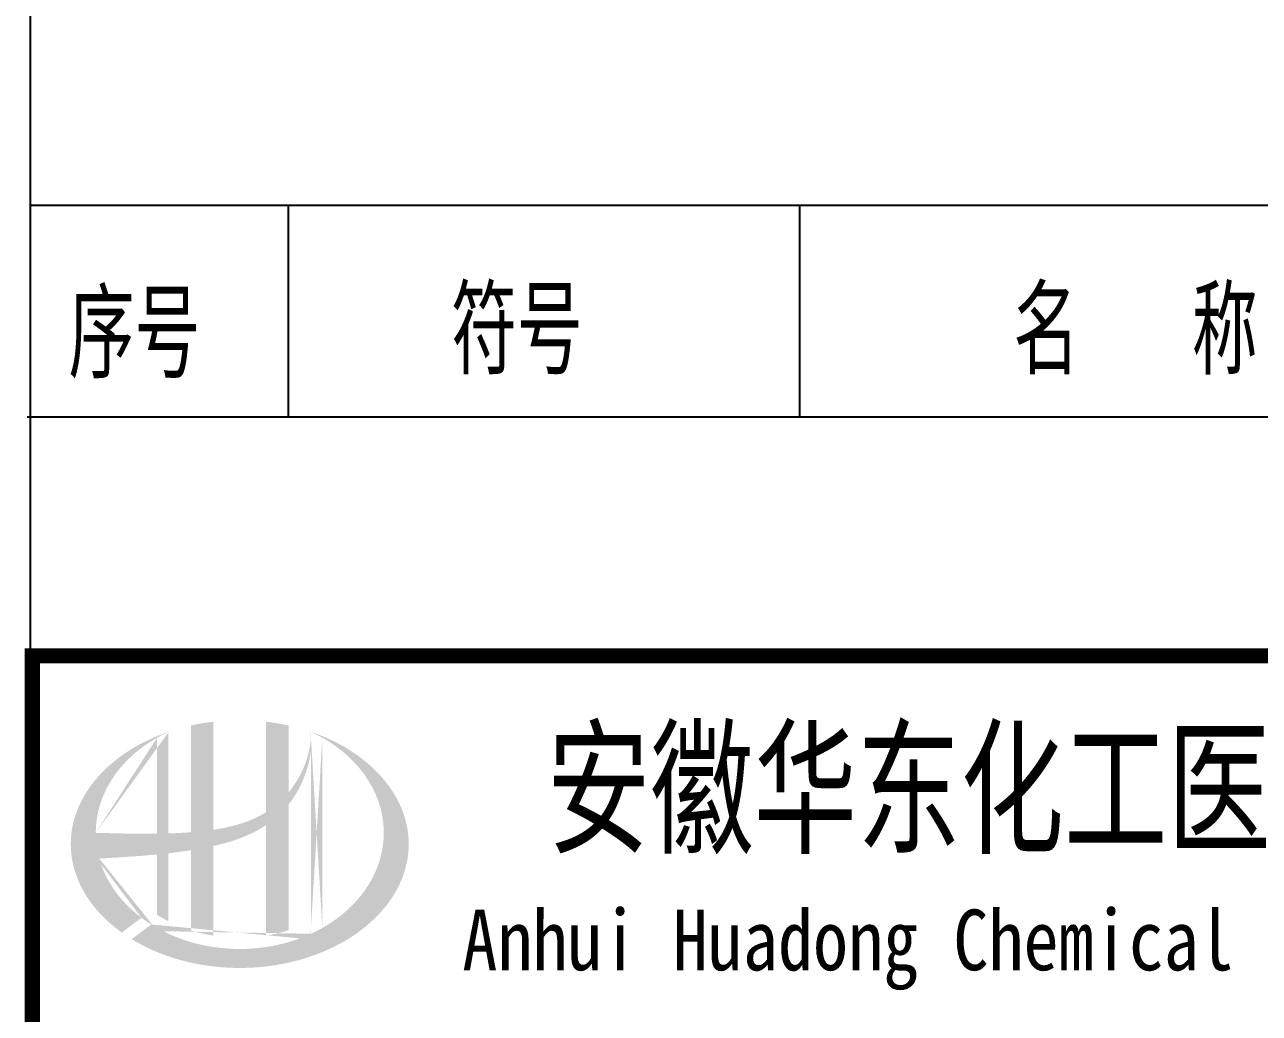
# Model space of a CAD drawing. Extents: x 1234595 to 2088511, y -80443 to 75292.
# Drawn here: x 1955781 to 1961481, y -55251 to -50686 of the extents above; entities that cross this region are included whole.
import ezdxf
from ezdxf.enums import TextEntityAlignment as Align

# ---------------------------------------------------------------- set-up
doc = ezdxf.new("R2010")
doc.units = 0
doc.header["$LTSCALE"] = 1000
doc.header["$MEASUREMENT"] = 0
doc.layers.get('0').update_dxf_attribs({"linetype": 'CONTINUOUS'})
doc.layers.add('PUB_TEXT', color=7, linetype='CONTINUOUS')
doc.layers.add('SIG_TEXT', color=7, linetype='CONTINUOUS')
doc.styles.add('ECEC_TQ_S', font='')
doc.styles.add('sceie', font='sceie.shx', dxfattribs={"width": 0.7, "bigfont": 'sceic.shx'})
doc.styles.get('ECEC_TQ_S').set_extended_font_data('SimSun')

msp = doc.modelspace()

# ---------------------------------------------------------------- hatches: boundary and pattern name
h = msp.add_hatch(color=256)
edge = h.paths.add_edge_path()
edge.add_spline(control_points=[(1956652.7, -54479), (1956658.8, -54477.6), (1956664.9, -54476.2), (1956714, -54464.3), (1956756.5, -54451.3), (1956831.5, -54420.2), (1956864.5, -54403.2), (1956895.3, -54382.6)], knot_values=[61.629012, 61.629012, 61.629012, 61.629012, 63.330431, 63.330431, 75.353634, 75.353634, 85.398649, 85.398649, 85.398649, 85.398649], degree=3, periodic=0)
edge.add_line((1956895.3, -54382.6), (1956895.3, -54892.8))
edge.add_spline(control_points=[(1956895.3, -54892.8), (1956912.5, -54890.1), (1956929.5, -54886.8), (1956964.2, -54878.7), (1956981.9, -54873.9), (1956999.3, -54868.4)], knot_values=[4.908456, 4.908456, 4.908456, 4.908456, 4.992821, 4.992821, 5.083034, 5.083034, 5.083034, 5.083034], degree=3, periodic=0)
edge.add_line((1956999.3, -54868.4), (1956999.3, -54287))
edge.add_spline(control_points=[(1956999.3, -54287), (1957008, -54276), (1957016.2, -54264.7), (1957042.3, -54225), (1957057.9, -54195.1), (1957087.2, -54122.3), (1957098.4, -54078.5), (1957103.1, -54033.2), (1957103.2, -54031.9), (1957103.3, -54030.6)], knot_values=[97.991744, 97.991744, 97.991744, 97.991744, 101.64219, 101.64219, 110.337975, 110.337975, 121.934322, 121.934322, 122.270691, 122.270691, 122.270691, 122.270691], degree=3, periodic=0)
edge.add_line((1957103.3, -54030.6), (1957103.3, -53960.2))
edge.add_spline(control_points=[(1957103.3, -53960.2), (1957103.2, -53967.9), (1957102.9, -53975.5), (1957102.3, -53983.2)], knot_values=[126.194075, 126.194075, 126.194075, 126.194075, 128.396762, 128.396762, 128.396762, 128.396762], degree=3, periodic=0)
edge.add_spline(control_points=[(1957102.3, -53983.2), (1957101.8, -53989.4), (1957101.2, -53995.6), (1957100.4, -54001.8)], knot_values=[124.417049, 124.417049, 124.417049, 124.417049, 126.194075, 126.194075, 126.194075, 126.194075], degree=3, periodic=0)
edge.add_spline(control_points=[(1957100.4, -54001.8), (1957099.3, -54011), (1957097.8, -54020.1), (1957096.1, -54029.2)], knot_values=[121.80529, 121.80529, 121.80529, 121.80529, 124.417049, 124.417049, 124.417049, 124.417049], degree=3, periodic=0)
edge.add_spline(control_points=[(1957096.1, -54029.2), (1957093.7, -54041.3), (1957090.7, -54053.5), (1957087.2, -54065.5)], knot_values=[118.31574, 118.31574, 118.31574, 118.31574, 121.80529, 121.80529, 121.80529, 121.80529], degree=3, periodic=0)
edge.add_spline(control_points=[(1957087.2, -54065.5), (1957083.7, -54077.6), (1957079.7, -54089.6), (1957075.1, -54101.5)], knot_values=[114.795988, 114.795988, 114.795988, 114.795988, 118.31574, 118.31574, 118.31574, 118.31574], degree=3, periodic=0)
edge.add_spline(control_points=[(1957075.1, -54101.5), (1957070.7, -54113.2), (1957065.7, -54124.7), (1957060.3, -54136)], knot_values=[111.329641, 111.329641, 111.329641, 111.329641, 114.795988, 114.795988, 114.795988, 114.795988], degree=3, periodic=0)
edge.add_spline(control_points=[(1957060.3, -54136), (1957054.7, -54147.6), (1957048.7, -54158.9), (1957042.3, -54170)], knot_values=[107.79529, 107.79529, 107.79529, 107.79529, 111.329641, 111.329641, 111.329641, 111.329641], degree=3, periodic=0)
edge.add_spline(control_points=[(1957042.3, -54170), (1957035.9, -54180.8), (1957029.2, -54191.4), (1957022.1, -54201.7)], knot_values=[104.343579, 104.343579, 104.343579, 104.343579, 107.79529, 107.79529, 107.79529, 107.79529], degree=3, periodic=0)
edge.add_spline(control_points=[(1957022.1, -54201.7), (1957014.9, -54212), (1957007.3, -54222.1), (1956999.3, -54231.8)], knot_values=[100.8507, 100.8507, 100.8507, 100.8507, 104.343579, 104.343579, 104.343579, 104.343579], degree=3, periodic=0)
edge.add_line((1956999.3, -54231.8), (1956999.3, -53922.5))
edge.add_spline(control_points=[(1956999.3, -53922.5), (1956965.3, -53915), (1956930.5, -53909.1), (1956895.3, -53905)], knot_values=[4.423999, 4.423999, 4.423999, 4.423999, 4.558741, 4.558741, 4.558741, 4.558741], degree=3, periodic=0)
edge.add_line((1956895.3, -53905), (1956895.3, -54323.1))
edge.add_spline(control_points=[(1956895.3, -54323.1), (1956823.4, -54367.7), (1956739.2, -54390.9), (1956652.7, -54403.9)], knot_values=[63.246215, 63.246215, 63.246215, 63.246215, 87.689124, 87.689124, 87.689124, 87.689124], degree=3, periodic=0)
edge.add_line((1956652.7, -54403.9), (1956652.7, -53905))
edge.add_spline(control_points=[(1956652.7, -53905), (1956617.5, -53909.1), (1956582.7, -53914.9), (1956548.7, -53922.5)], knot_values=[4.866038, 4.866038, 4.866038, 4.866038, 5.000777, 5.000777, 5.000777, 5.000777], degree=3, periodic=0)
edge.add_line((1956548.7, -53922.5), (1956548.7, -54415.4))
edge.add_spline(control_points=[(1956548.7, -54415.4), (1956547, -54415.5), (1956512, -54418.1), (1956477.4, -54419.9), (1956444.7, -54420.9)], knot_values=[43.657356, 43.657356, 43.657356, 43.657356, 44.134253, 53.497092, 53.497092, 53.497092, 53.497092], degree=3, periodic=0)
edge.add_line((1956444.7, -54420.9), (1956444.7, -53951.8))
edge.add_spline(control_points=[(1956444.7, -53951.8), (1956427.6, -53957.6), (1956410.9, -53963.9), (1956394.5, -53970.7)], knot_values=[5.14157, 5.14157, 5.14157, 5.14157, 5.212921, 5.212921, 5.212921, 5.212921], degree=3, periodic=0)
edge.add_spline(control_points=[(1956394.5, -53970.7), (1956387.6, -53973.5), (1956380.7, -53976.4), (1956348.5, -53990.6), (1956323.9, -54002.8), (1956300.5, -54016)], knot_values=[5.212921, 5.212921, 5.212921, 5.212921, 5.24296, 5.24296, 5.355623, 5.355623, 5.355623, 5.355623], degree=3, periodic=0)
edge.add_spline(control_points=[(1956300.5, -54016), (1956285.6, -54024.4), (1956271.1, -54033.1), (1956257.1, -54042.2)], knot_values=[5.355623, 5.355623, 5.355623, 5.355623, 5.426974, 5.426974, 5.426974, 5.426974], degree=3, periodic=0)
edge.add_spline(control_points=[(1956257.1, -54042.2), (1956249.7, -54047.1), (1956242.4, -54052), (1956229, -54061.4), (1956222.7, -54066), (1956216.6, -54070.6)], knot_values=[5.426974, 5.426974, 5.426974, 5.426974, 5.464765, 5.464765, 5.498325, 5.498325, 5.498325, 5.498325], degree=3, periodic=0)
edge.add_spline(control_points=[(1956216.6, -54070.6), (1956190.5, -54090.2), (1956166.4, -54111), (1956144.5, -54133)], knot_values=[5.498325, 5.498325, 5.498325, 5.498325, 5.641027, 5.641027, 5.641027, 5.641027], degree=3, periodic=0)
edge.add_spline(control_points=[(1956144.5, -54133), (1956137.6, -54140), (1956130.8, -54147.1), (1956110.3, -54169.7), (1956097.5, -54185.5), (1956085.7, -54201.7)], knot_values=[5.641027, 5.641027, 5.641027, 5.641027, 5.686569, 5.686569, 5.783729, 5.783729, 5.783729, 5.783729], degree=3, periodic=0)
edge.add_spline(control_points=[(1956085.7, -54201.7), (1956070.6, -54222.5), (1956057.2, -54243.9), (1956044.1, -54268.9), (1956042.5, -54272), (1956040.9, -54275.2)], knot_values=[5.783729, 5.783729, 5.783729, 5.783729, 5.908374, 5.908374, 5.92643, 5.92643, 5.92643, 5.92643], degree=3, periodic=0)
edge.add_spline(control_points=[(1956040.9, -54275.2), (1956028.5, -54300.3), (1956018.4, -54326), (1956010.9, -54351.9)], knot_values=[5.92643, 5.92643, 5.92643, 5.92643, 6.069132, 6.069132, 6.069132, 6.069132], degree=3, periodic=0)
edge.add_spline(control_points=[(1956010.9, -54351.9), (1956007.7, -54363), (1956004.9, -54374.2), (1955999.6, -54400.3), (1955997.3, -54415.4), (1955995.9, -54430.4)], knot_values=[6.069132, 6.069132, 6.069132, 6.069132, 6.130179, 6.130179, 6.211834, 6.211834, 6.211834, 6.211834], degree=3, periodic=0)
edge.add_spline(control_points=[(1955995.9, -54430.4), (1955994.6, -54443.6), (1955994, -54456.8), (1955994, -54470)], knot_values=[6.211834, 6.211834, 6.211834, 6.211834, 6.283185, 6.283185, 6.283185, 6.283185], degree=3, periodic=0)
edge.add_spline(control_points=[(1955994, -54470), (1955994, -54479.3), (1955994.3, -54488.7), (1955994.9, -54498)], knot_values=[6.283185, 6.283185, 6.283185, 6.283185, 6.333655, 6.333655, 6.333655, 6.333655], degree=3, periodic=0)
edge.add_spline(control_points=[(1955994.9, -54498), (1955996.2, -54516.6), (1955998.7, -54535.2), (1956002.5, -54553.7)], knot_values=[6.333655, 6.333655, 6.333655, 6.333655, 6.434594, 6.434594, 6.434594, 6.434594], degree=3, periodic=0)
edge.add_spline(control_points=[(1956002.5, -54553.7), (1956002.7, -54555), (1956003, -54556.2), (1956006.9, -54574.7), (1956011.7, -54591.9), (1956017.5, -54608.9)], knot_values=[6.434594, 6.434594, 6.434594, 6.434594, 6.441278, 6.441278, 6.535532, 6.535532, 6.535532, 6.535532], degree=3, periodic=0)
edge.add_spline(control_points=[(1956017.5, -54608.9), (1956023.8, -54627.1), (1956031.3, -54645.2), (1956040, -54662.9)], knot_values=[6.535532, 6.535532, 6.535532, 6.535532, 6.636471, 6.636471, 6.636471, 6.636471], degree=3, periodic=0)
edge.add_spline(control_points=[(1956040, -54662.9), (1956042.2, -54667.4), (1956044.5, -54671.9), (1956053.9, -54689.5), (1956061.6, -54702.6), (1956069.9, -54715.4)], knot_values=[6.636471, 6.636471, 6.636471, 6.636471, 6.661894, 6.661894, 6.73741, 6.73741, 6.73741, 6.73741], degree=3, periodic=0)
edge.add_spline(control_points=[(1956069.9, -54715.4), (1956081.1, -54732.6), (1956093.5, -54749.4), (1956107, -54765.8)], knot_values=[6.73741, 6.73741, 6.73741, 6.73741, 6.838349, 6.838349, 6.838349, 6.838349], degree=3, periodic=0)
edge.add_spline(control_points=[(1956107, -54765.8), (1956112.9, -54772.9), (1956119.1, -54780), (1956133.6, -54795.9), (1956142.1, -54804.8), (1956151, -54813.4)], knot_values=[6.838349, 6.838349, 6.838349, 6.838349, 6.88251, 6.88251, 6.939288, 6.939288, 6.939288, 6.939288], degree=3, periodic=0)
edge.add_spline(control_points=[(1956151, -54813.4), (1956166.8, -54828.8), (1956183.7, -54843.6), (1956201.6, -54857.8)], knot_values=[6.939288, 6.939288, 6.939288, 6.939288, 7.040227, 7.040227, 7.040227, 7.040227], degree=3, periodic=0)
edge.add_spline(control_points=[(1956201.6, -54857.8), (1956210.5, -54864.9), (1956219.7, -54871.9), (1956229.1, -54878.6)], knot_values=[7.040227, 7.040227, 7.040227, 7.040227, 7.090696, 7.090696, 7.090696, 7.090696], degree=3, periodic=0)
edge.add_line((1956229.1, -54878.6), (1956320.3, -54810.3))
edge.add_ellipse((1956774, -54418), major_axis=(665, 0), ratio=0.806676, start_angle=192.819, end_angle=226.9853, ccw=False)
edge.add_spline(control_points=[(1956125.5, -54537), (1956149.6, -54535.5), (1956173.7, -54534.1), (1956262.3, -54528.6), (1956327.2, -54524.2), (1956392.7, -54517.9)], knot_values=[11.398263, 11.398263, 11.398263, 11.398263, 18.40729, 18.40729, 37.18094, 37.18094, 37.18094, 37.18094], degree=3, periodic=0)
edge.add_line((1956392.7, -54517.9), (1956392.7, -54797))
edge.add_spline(control_points=[(1956392.7, -54797), (1956396.2, -54799.2), (1956399.8, -54801.4), (1956416.8, -54811.6), (1956430.5, -54819.2), (1956444.7, -54826.3)], knot_values=[4.049945, 4.049945, 4.049945, 4.049945, 4.072021, 4.072021, 4.153257, 4.153257, 4.153257, 4.153257], degree=3, periodic=0)
edge.add_line((1956444.7, -54826.3), (1956444.7, -54512.5))
edge.add_spline(control_points=[(1956444.7, -54512.5), (1956476.8, -54508.8), (1956509.2, -54504.6), (1956544.1, -54499.2), (1956546.4, -54498.8), (1956548.7, -54498.5)], knot_values=[42.135009, 42.135009, 42.135009, 42.135009, 51.307228, 51.307228, 51.948574, 51.948574, 51.948574, 51.948574], degree=3, periodic=0)
edge.add_line((1956548.7, -54498.5), (1956548.7, -54868.4))
edge.add_spline(control_points=[(1956548.7, -54868.4), (1956582.3, -54879), (1956617.1, -54887.1), (1956652.7, -54892.8)], knot_values=[4.34174, 4.34174, 4.34174, 4.34174, 4.516316, 4.516316, 4.516316, 4.516316], degree=3, periodic=0)
edge.add_line((1956652.7, -54892.8), (1956652.7, -54479))
edge = h.paths.add_edge_path(flags=16)
edge.add_ellipse((1956774, -54418), major_axis=(665, 0), ratio=0.806676, start_angle=124.9875, end_angle=179.999, ccw=False)
edge.add_line((1956392.7, -53978.5), (1956392.7, -54422.1))
edge.add_spline(control_points=[(1956392.7, -54422.1), (1956297.3, -54423.4), (1956203.3, -54420.4), (1956109, -54418)], knot_values=[11.27373, 11.27373, 11.27373, 11.27373, 38.687513, 38.687513, 38.687513, 38.687513], degree=3, periodic=0)
edge = h.paths.add_edge_path()
edge.add_spline(control_points=[(1956275.2, -54909.1), (1956306.2, -54928.1), (1956339.3, -54945.4), (1956424, -54982.6), (1956477.2, -55000.5), (1956588, -55027), (1956645.4, -55035.8), (1956761.6, -55043.5), (1956820.3, -55042.6), (1956935.8, -55031.1), (1956992.7, -55020.6), (1957101.7, -54990.5), (1957153.9, -54971), (1957250.8, -54924.1), (1957295.5, -54896.8), (1957375.5, -54835.8), (1957410.7, -54802.2), (1957470, -54730.8), (1957494.1, -54692.9), (1957530.5, -54614.8), (1957542.8, -54574.5), (1957555.3, -54493.4), (1957555.6, -54452.4), (1957544.2, -54370.9), (1957532.3, -54330.4), (1957496.7, -54251.7), (1957473, -54213.5), (1957414.1, -54141.3), (1957379.1, -54107.3), (1957299.3, -54045.7), (1957254.5, -54018), (1957173.3, -53978.2), (1957139, -53964), (1957103.3, -53951.8)], knot_values=[0.886421, 0.886421, 0.886421, 0.886421, 1.040557, 1.040557, 1.261172, 1.261172, 1.481788, 1.481788, 1.702404, 1.702404, 1.92302, 1.92302, 2.143636, 2.143636, 2.364252, 2.364252, 2.584868, 2.584868, 2.805484, 2.805484, 3.026099, 3.026099, 3.246715, 3.246715, 3.46852, 3.46852, 3.690325, 3.690325, 3.91213, 3.91213, 4.133935, 4.133935, 4.283209, 4.283209, 4.283209, 4.283209], degree=3, periodic=0)
edge.add_line((1957103.3, -53951.8), (1957103.3, -53951.8))
edge.add_spline(control_points=[(1957103.3, -53951.9), (1957103.4, -53954.7), (1957103.4, -53957.4), (1957103.3, -53960.2)], knot_values=[128.396762, 128.396762, 128.396762, 128.396762, 129.192193, 129.192193, 129.192193, 129.192193], degree=3, periodic=0)
edge.add_line((1957103.3, -53960.2), (1957103.3, -54884.1))
edge.add_ellipse((1956774, -54418), major_axis=(665, 0), ratio=0.806676, start_angle=232.1054, end_angle=299.6833, ccw=False)
edge.add_line((1956365.5, -54841.3), (1956275.2, -54909.1))
edge = h.paths.add_edge_path(flags=16)
edge.add_ellipse((1956774, -54418), major_axis=(665, 0), ratio=0.806676, start_angle=304.9875, end_angle=415.0121, ccw=False)
edge.add_line((1957155.3, -54857.5), (1957155.3, -53978.5))
h = msp.add_hatch(color=256)
edge = h.paths.add_edge_path()
edge.add_spline(control_points=[(1956652.7, -54479), (1956658.8, -54477.6), (1956664.9, -54476.2), (1956714, -54464.3), (1956756.5, -54451.3), (1956831.5, -54420.2), (1956864.5, -54403.2), (1956895.3, -54382.6)], knot_values=[61.629012, 61.629012, 61.629012, 61.629012, 63.330431, 63.330431, 75.353634, 75.353634, 85.398649, 85.398649, 85.398649, 85.398649], degree=3, periodic=0)
edge.add_line((1956895.3, -54382.6), (1956895.3, -54892.8))
edge.add_spline(control_points=[(1956895.3, -54892.8), (1956912.5, -54890.1), (1956929.5, -54886.8), (1956964.2, -54878.7), (1956981.9, -54873.9), (1956999.3, -54868.4)], knot_values=[4.908456, 4.908456, 4.908456, 4.908456, 4.992821, 4.992821, 5.083034, 5.083034, 5.083034, 5.083034], degree=3, periodic=0)
edge.add_line((1956999.3, -54868.4), (1956999.3, -54287))
edge.add_spline(control_points=[(1956999.3, -54287), (1957008, -54276), (1957016.2, -54264.7), (1957042.3, -54225), (1957057.9, -54195.1), (1957087.2, -54122.3), (1957098.4, -54078.5), (1957103.1, -54033.2), (1957103.2, -54031.9), (1957103.3, -54030.6)], knot_values=[97.991744, 97.991744, 97.991744, 97.991744, 101.64219, 101.64219, 110.337975, 110.337975, 121.934322, 121.934322, 122.270691, 122.270691, 122.270691, 122.270691], degree=3, periodic=0)
edge.add_line((1957103.3, -54030.6), (1957103.3, -53960.2))
edge.add_spline(control_points=[(1957103.3, -53960.2), (1957103.2, -53967.9), (1957102.9, -53975.5), (1957102.3, -53983.2)], knot_values=[126.194075, 126.194075, 126.194075, 126.194075, 128.396762, 128.396762, 128.396762, 128.396762], degree=3, periodic=0)
edge.add_spline(control_points=[(1957102.3, -53983.2), (1957101.8, -53989.4), (1957101.2, -53995.6), (1957100.4, -54001.8)], knot_values=[124.417049, 124.417049, 124.417049, 124.417049, 126.194075, 126.194075, 126.194075, 126.194075], degree=3, periodic=0)
edge.add_spline(control_points=[(1957100.4, -54001.8), (1957099.3, -54011), (1957097.8, -54020.1), (1957096.1, -54029.2)], knot_values=[121.80529, 121.80529, 121.80529, 121.80529, 124.417049, 124.417049, 124.417049, 124.417049], degree=3, periodic=0)
edge.add_spline(control_points=[(1957096.1, -54029.2), (1957093.7, -54041.3), (1957090.7, -54053.5), (1957087.2, -54065.5)], knot_values=[118.31574, 118.31574, 118.31574, 118.31574, 121.80529, 121.80529, 121.80529, 121.80529], degree=3, periodic=0)
edge.add_spline(control_points=[(1957087.2, -54065.5), (1957083.7, -54077.6), (1957079.7, -54089.6), (1957075.1, -54101.5)], knot_values=[114.795988, 114.795988, 114.795988, 114.795988, 118.31574, 118.31574, 118.31574, 118.31574], degree=3, periodic=0)
edge.add_spline(control_points=[(1957075.1, -54101.5), (1957070.7, -54113.2), (1957065.7, -54124.7), (1957060.3, -54136)], knot_values=[111.329641, 111.329641, 111.329641, 111.329641, 114.795988, 114.795988, 114.795988, 114.795988], degree=3, periodic=0)
edge.add_spline(control_points=[(1957060.3, -54136), (1957054.7, -54147.6), (1957048.7, -54158.9), (1957042.3, -54170)], knot_values=[107.79529, 107.79529, 107.79529, 107.79529, 111.329641, 111.329641, 111.329641, 111.329641], degree=3, periodic=0)
edge.add_spline(control_points=[(1957042.3, -54170), (1957035.9, -54180.8), (1957029.2, -54191.4), (1957022.1, -54201.7)], knot_values=[104.343579, 104.343579, 104.343579, 104.343579, 107.79529, 107.79529, 107.79529, 107.79529], degree=3, periodic=0)
edge.add_spline(control_points=[(1957022.1, -54201.7), (1957014.9, -54212), (1957007.3, -54222.1), (1956999.3, -54231.8)], knot_values=[100.8507, 100.8507, 100.8507, 100.8507, 104.343579, 104.343579, 104.343579, 104.343579], degree=3, periodic=0)
edge.add_line((1956999.3, -54231.8), (1956999.3, -53922.5))
edge.add_spline(control_points=[(1956999.3, -53922.5), (1956965.3, -53915), (1956930.5, -53909.1), (1956895.3, -53905)], knot_values=[4.423999, 4.423999, 4.423999, 4.423999, 4.558741, 4.558741, 4.558741, 4.558741], degree=3, periodic=0)
edge.add_line((1956895.3, -53905), (1956895.3, -54323.1))
edge.add_spline(control_points=[(1956895.3, -54323.1), (1956823.4, -54367.7), (1956739.2, -54390.9), (1956652.7, -54403.9)], knot_values=[63.246215, 63.246215, 63.246215, 63.246215, 87.689124, 87.689124, 87.689124, 87.689124], degree=3, periodic=0)
edge.add_line((1956652.7, -54403.9), (1956652.7, -53905))
edge.add_spline(control_points=[(1956652.7, -53905), (1956617.5, -53909.1), (1956582.7, -53914.9), (1956548.7, -53922.5)], knot_values=[4.866038, 4.866038, 4.866038, 4.866038, 5.000777, 5.000777, 5.000777, 5.000777], degree=3, periodic=0)
edge.add_line((1956548.7, -53922.5), (1956548.7, -54415.4))
edge.add_spline(control_points=[(1956548.7, -54415.4), (1956547, -54415.5), (1956512, -54418.1), (1956477.4, -54419.9), (1956444.7, -54420.9)], knot_values=[43.657356, 43.657356, 43.657356, 43.657356, 44.134253, 53.497092, 53.497092, 53.497092, 53.497092], degree=3, periodic=0)
edge.add_line((1956444.7, -54420.9), (1956444.7, -53951.8))
edge.add_spline(control_points=[(1956444.7, -53951.8), (1956427.6, -53957.6), (1956410.9, -53963.9), (1956394.5, -53970.7)], knot_values=[5.14157, 5.14157, 5.14157, 5.14157, 5.212921, 5.212921, 5.212921, 5.212921], degree=3, periodic=0)
edge.add_spline(control_points=[(1956394.5, -53970.7), (1956387.6, -53973.5), (1956380.7, -53976.4), (1956348.5, -53990.6), (1956323.9, -54002.8), (1956300.5, -54016)], knot_values=[5.212921, 5.212921, 5.212921, 5.212921, 5.24296, 5.24296, 5.355623, 5.355623, 5.355623, 5.355623], degree=3, periodic=0)
edge.add_spline(control_points=[(1956300.5, -54016), (1956285.6, -54024.4), (1956271.1, -54033.1), (1956257.1, -54042.2)], knot_values=[5.355623, 5.355623, 5.355623, 5.355623, 5.426974, 5.426974, 5.426974, 5.426974], degree=3, periodic=0)
edge.add_spline(control_points=[(1956257.1, -54042.2), (1956249.7, -54047.1), (1956242.4, -54052), (1956229, -54061.4), (1956222.7, -54066), (1956216.6, -54070.6)], knot_values=[5.426974, 5.426974, 5.426974, 5.426974, 5.464765, 5.464765, 5.498325, 5.498325, 5.498325, 5.498325], degree=3, periodic=0)
edge.add_spline(control_points=[(1956216.6, -54070.6), (1956190.5, -54090.2), (1956166.4, -54111), (1956144.5, -54133)], knot_values=[5.498325, 5.498325, 5.498325, 5.498325, 5.641027, 5.641027, 5.641027, 5.641027], degree=3, periodic=0)
edge.add_spline(control_points=[(1956144.5, -54133), (1956137.6, -54140), (1956130.8, -54147.1), (1956110.3, -54169.7), (1956097.5, -54185.5), (1956085.7, -54201.7)], knot_values=[5.641027, 5.641027, 5.641027, 5.641027, 5.686569, 5.686569, 5.783729, 5.783729, 5.783729, 5.783729], degree=3, periodic=0)
edge.add_spline(control_points=[(1956085.7, -54201.7), (1956070.6, -54222.5), (1956057.2, -54243.9), (1956044.1, -54268.9), (1956042.5, -54272), (1956040.9, -54275.2)], knot_values=[5.783729, 5.783729, 5.783729, 5.783729, 5.908374, 5.908374, 5.92643, 5.92643, 5.92643, 5.92643], degree=3, periodic=0)
edge.add_spline(control_points=[(1956040.9, -54275.2), (1956028.5, -54300.3), (1956018.4, -54326), (1956010.9, -54351.9)], knot_values=[5.92643, 5.92643, 5.92643, 5.92643, 6.069132, 6.069132, 6.069132, 6.069132], degree=3, periodic=0)
edge.add_spline(control_points=[(1956010.9, -54351.9), (1956007.7, -54363), (1956004.9, -54374.2), (1955999.6, -54400.3), (1955997.3, -54415.4), (1955995.9, -54430.4)], knot_values=[6.069132, 6.069132, 6.069132, 6.069132, 6.130179, 6.130179, 6.211834, 6.211834, 6.211834, 6.211834], degree=3, periodic=0)
edge.add_spline(control_points=[(1955995.9, -54430.4), (1955994.6, -54443.6), (1955994, -54456.8), (1955994, -54470)], knot_values=[6.211834, 6.211834, 6.211834, 6.211834, 6.283185, 6.283185, 6.283185, 6.283185], degree=3, periodic=0)
edge.add_spline(control_points=[(1955994, -54470), (1955994, -54479.3), (1955994.3, -54488.7), (1955994.9, -54498)], knot_values=[6.283185, 6.283185, 6.283185, 6.283185, 6.333655, 6.333655, 6.333655, 6.333655], degree=3, periodic=0)
edge.add_spline(control_points=[(1955994.9, -54498), (1955996.2, -54516.6), (1955998.7, -54535.2), (1956002.5, -54553.7)], knot_values=[6.333655, 6.333655, 6.333655, 6.333655, 6.434594, 6.434594, 6.434594, 6.434594], degree=3, periodic=0)
edge.add_spline(control_points=[(1956002.5, -54553.7), (1956002.7, -54555), (1956003, -54556.2), (1956006.9, -54574.7), (1956011.7, -54591.9), (1956017.5, -54608.9)], knot_values=[6.434594, 6.434594, 6.434594, 6.434594, 6.441278, 6.441278, 6.535532, 6.535532, 6.535532, 6.535532], degree=3, periodic=0)
edge.add_spline(control_points=[(1956017.5, -54608.9), (1956023.8, -54627.1), (1956031.3, -54645.2), (1956040, -54662.9)], knot_values=[6.535532, 6.535532, 6.535532, 6.535532, 6.636471, 6.636471, 6.636471, 6.636471], degree=3, periodic=0)
edge.add_spline(control_points=[(1956040, -54662.9), (1956042.2, -54667.4), (1956044.5, -54671.9), (1956053.9, -54689.5), (1956061.6, -54702.6), (1956069.9, -54715.4)], knot_values=[6.636471, 6.636471, 6.636471, 6.636471, 6.661894, 6.661894, 6.73741, 6.73741, 6.73741, 6.73741], degree=3, periodic=0)
edge.add_spline(control_points=[(1956069.9, -54715.4), (1956081.1, -54732.6), (1956093.5, -54749.4), (1956107, -54765.8)], knot_values=[6.73741, 6.73741, 6.73741, 6.73741, 6.838349, 6.838349, 6.838349, 6.838349], degree=3, periodic=0)
edge.add_spline(control_points=[(1956107, -54765.8), (1956112.9, -54772.9), (1956119.1, -54780), (1956133.6, -54795.9), (1956142.1, -54804.8), (1956151, -54813.4)], knot_values=[6.838349, 6.838349, 6.838349, 6.838349, 6.88251, 6.88251, 6.939288, 6.939288, 6.939288, 6.939288], degree=3, periodic=0)
edge.add_spline(control_points=[(1956151, -54813.4), (1956166.8, -54828.8), (1956183.7, -54843.6), (1956201.6, -54857.8)], knot_values=[6.939288, 6.939288, 6.939288, 6.939288, 7.040227, 7.040227, 7.040227, 7.040227], degree=3, periodic=0)
edge.add_spline(control_points=[(1956201.6, -54857.8), (1956210.5, -54864.9), (1956219.7, -54871.9), (1956229.1, -54878.6)], knot_values=[7.040227, 7.040227, 7.040227, 7.040227, 7.090696, 7.090696, 7.090696, 7.090696], degree=3, periodic=0)
edge.add_line((1956229.1, -54878.6), (1956320.3, -54810.3))
edge.add_ellipse((1956774, -54418), major_axis=(665, 0), ratio=0.806676, start_angle=192.819, end_angle=226.9853, ccw=False)
edge.add_spline(control_points=[(1956125.5, -54537), (1956149.6, -54535.5), (1956173.7, -54534.1), (1956262.3, -54528.6), (1956327.2, -54524.2), (1956392.7, -54517.9)], knot_values=[11.398263, 11.398263, 11.398263, 11.398263, 18.40729, 18.40729, 37.18094, 37.18094, 37.18094, 37.18094], degree=3, periodic=0)
edge.add_line((1956392.7, -54517.9), (1956392.7, -54797))
edge.add_spline(control_points=[(1956392.7, -54797), (1956396.2, -54799.2), (1956399.8, -54801.4), (1956416.8, -54811.6), (1956430.5, -54819.2), (1956444.7, -54826.3)], knot_values=[4.049945, 4.049945, 4.049945, 4.049945, 4.072021, 4.072021, 4.153257, 4.153257, 4.153257, 4.153257], degree=3, periodic=0)
edge.add_line((1956444.7, -54826.3), (1956444.7, -54512.5))
edge.add_spline(control_points=[(1956444.7, -54512.5), (1956476.8, -54508.8), (1956509.2, -54504.6), (1956544.1, -54499.2), (1956546.4, -54498.8), (1956548.7, -54498.5)], knot_values=[42.135009, 42.135009, 42.135009, 42.135009, 51.307228, 51.307228, 51.948574, 51.948574, 51.948574, 51.948574], degree=3, periodic=0)
edge.add_line((1956548.7, -54498.5), (1956548.7, -54868.4))
edge.add_spline(control_points=[(1956548.7, -54868.4), (1956582.3, -54879), (1956617.1, -54887.1), (1956652.7, -54892.8)], knot_values=[4.34174, 4.34174, 4.34174, 4.34174, 4.516316, 4.516316, 4.516316, 4.516316], degree=3, periodic=0)
edge.add_line((1956652.7, -54892.8), (1956652.7, -54479))
edge = h.paths.add_edge_path(flags=16)
edge.add_ellipse((1956774, -54418), major_axis=(665, 0), ratio=0.806676, start_angle=124.9875, end_angle=179.999, ccw=False)
edge.add_line((1956392.7, -53978.5), (1956392.7, -54422.1))
edge.add_spline(control_points=[(1956392.7, -54422.1), (1956297.3, -54423.4), (1956203.3, -54420.4), (1956109, -54418)], knot_values=[11.27373, 11.27373, 11.27373, 11.27373, 38.687513, 38.687513, 38.687513, 38.687513], degree=3, periodic=0)
edge = h.paths.add_edge_path()
edge.add_spline(control_points=[(1956275.2, -54909.1), (1956306.2, -54928.1), (1956339.3, -54945.4), (1956424, -54982.6), (1956477.2, -55000.5), (1956588, -55027), (1956645.4, -55035.8), (1956761.6, -55043.5), (1956820.3, -55042.6), (1956935.8, -55031.1), (1956992.7, -55020.6), (1957101.7, -54990.5), (1957153.9, -54971), (1957250.8, -54924.1), (1957295.5, -54896.8), (1957375.5, -54835.8), (1957410.7, -54802.2), (1957470, -54730.8), (1957494.1, -54692.9), (1957530.5, -54614.8), (1957542.8, -54574.5), (1957555.3, -54493.4), (1957555.6, -54452.4), (1957544.2, -54370.9), (1957532.3, -54330.4), (1957496.7, -54251.7), (1957473, -54213.5), (1957414.1, -54141.3), (1957379.1, -54107.3), (1957299.3, -54045.7), (1957254.5, -54018), (1957173.3, -53978.2), (1957139, -53964), (1957103.3, -53951.8)], knot_values=[0.886421, 0.886421, 0.886421, 0.886421, 1.040557, 1.040557, 1.261172, 1.261172, 1.481788, 1.481788, 1.702404, 1.702404, 1.92302, 1.92302, 2.143636, 2.143636, 2.364252, 2.364252, 2.584868, 2.584868, 2.805484, 2.805484, 3.026099, 3.026099, 3.246715, 3.246715, 3.46852, 3.46852, 3.690325, 3.690325, 3.91213, 3.91213, 4.133935, 4.133935, 4.283209, 4.283209, 4.283209, 4.283209], degree=3, periodic=0)
edge.add_line((1957103.3, -53951.8), (1957103.3, -53951.8))
edge.add_spline(control_points=[(1957103.3, -53951.9), (1957103.4, -53954.7), (1957103.4, -53957.4), (1957103.3, -53960.2)], knot_values=[128.396762, 128.396762, 128.396762, 128.396762, 129.192193, 129.192193, 129.192193, 129.192193], degree=3, periodic=0)
edge.add_line((1957103.3, -53960.2), (1957103.3, -54884.1))
edge.add_ellipse((1956774, -54418), major_axis=(665, 0), ratio=0.806676, start_angle=232.1054, end_angle=299.6833, ccw=False)
edge.add_line((1956365.5, -54841.3), (1956275.2, -54909.1))
edge = h.paths.add_edge_path(flags=16)
edge.add_ellipse((1956774, -54418), major_axis=(665, 0), ratio=0.806676, start_angle=304.9875, end_angle=415.0121, ccw=False)
edge.add_line((1957155.3, -54857.5), (1957155.3, -53978.5))

# ---------------------------------------------------------------- linework, layer by layer
msp.add_line((1959358.2, -51520.3), (1959358.2, -52498.9))
msp.add_lwpolyline([(1973816.1, -53600.6, 70, 70, 0), (1955816.1, -53600.6, 70, 70, 0), (1955816.1, -59600.6, 0, 0, 0)], format="xyseb")
at = {"layer": 'PUB_TEXT'}
msp.add_line((1955808.7, -51520.3), (1973808.7, -51520.3), dxfattribs=at)
at = {"layer": 'SIG_TEXT'}
for p, q in [((1955808.7, -53600.6), (1955808.7, -36170.6)), ((1956997.2, -51520.3), (1956997.2, -52498.9)), ((1973782.4, -52498.9), (1955792.8, -52498.9))]:
    msp.add_line(p, q, dxfattribs=at)

# ---------------------------------------------------------------- texts
at = {"style": 'sceie', "width": 0.8}
msp.add_text('名   称', height=400, dxfattribs=at).set_placement((1960345.3, -52301.3))
at = {"style": 'ECEC_TQ_S'}
for s, height, width, p in [('安徽华东化工医药工程有限责任公司', 500, 0.7, (1962011, -54200.6)), ('安徽华东化工医药工程有限责任公司', 500, 0.7, (1962011, -54200.6)), ('Anhui Huadong Chemical & Medical Engineering Co.,Ltd', 280, 0.85, (1962011, -54950.6)), ('Anhui Huadong Chemical & Medical Engineering Co.,Ltd', 280, 0.85, (1962011, -54950.6))]:
    msp.add_text(s, height=height, dxfattribs=dict(at, width=width)).set_placement(p, align=Align.MIDDLE)
at = {"layer": 'SIG_TEXT', "style": 'sceie', "width": 0.8}
for s, p in [('符号', (1957750, -52301.3)), ('序号', (1955983.8, -52318.4))]:
    msp.add_text(s, height=400, dxfattribs=at).set_placement(p)

doc.saveas('drawing.dxf')
